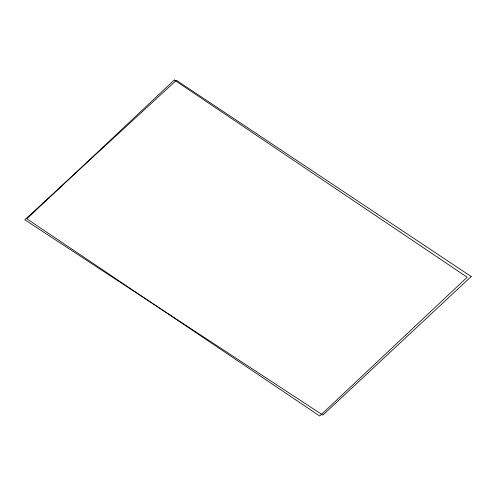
<?xml version="1.0" encoding="UTF-8"?>
<svg xmlns="http://www.w3.org/2000/svg" width="496" height="496" viewBox="0 0 496 496"><rect width="100%" height="100%" fill="white"/><g stroke="black" fill="none" stroke-linecap="round" stroke-linejoin="round"><path stroke-width="0.74" d="M174.325 79.986L26.883 218.792L319.709 416.014L467.151 277.208L174.325 79.986M471.2 276.539L322.871 415.096L24.8 219.765L176.384 80.302L471.2 276.539"/></g></svg>
